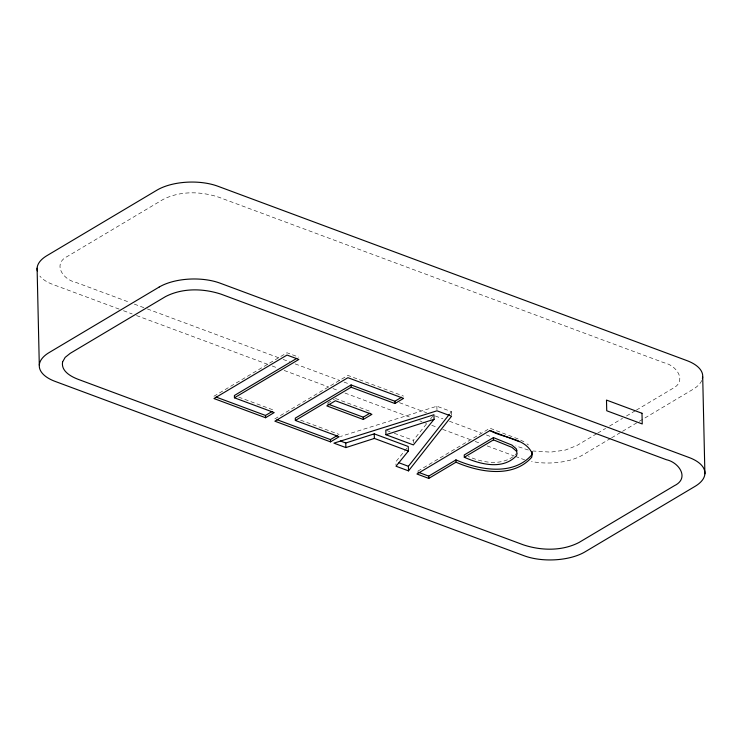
<?xml version="1.0" encoding="UTF-8"?>
<svg xmlns="http://www.w3.org/2000/svg" width="742" height="742" viewBox="0 0 742 742"><rect width="100%" height="100%" fill="white"/><g stroke="black" fill="none" stroke-linecap="round" stroke-linejoin="round"><path stroke-width="0.56" stroke-dasharray="3.71 2.78" d="M450.051 413.433L451.461 411.643L436.871 406.226L340.392 436.5M413.313 442.631L413.257 440.34L427.531 422.671M430.388 419.137L433.245 415.603M406.802 448.279L395.913 461.645L395.996 465.086M515.291 454.79L516.525 453.288M513.102 456.664C499.691 466.004 482.263 462.489 468.276 456.469M213.919 396.256L286.978 352.765L298.813 357.171M274.818 418.896L347.877 375.406L403.518 396.089M327.714 403.045L334.429 399.048M417.867 471.124L489.943 428.217L519.326 439.403L524.659 442.176M596.679 433.736L576.822 445.562L565.274 450.088L550.647 452.128L533.173 451.015M597.672 433.142L605.62 428.412M609.59 426.047L622.501 418.367M626.471 416.002L635.412 410.678M636.404 410.094L672.15 388.808C687.751 381.295 676.648 365.379 664.164 362.792L218.64 197.159C200.776 191.26 180 190.75 162.98 199.524L67.652 256.278C52.051 263.781 63.153 279.706 75.638 282.294L129.971 302.486M610.629 438.392L582.887 454.911A43.351 20.553 -1.3 0 1 531.495 461.487M611.621 437.799L621.536 431.9M622.519 431.306L638.38 421.873M639.372 421.28L692.88 389.42A43.351 20.553 -1.3 0 0 702.145 379.57M528.332 450.032L515.727 445.896M134.321 304.109L146.276 308.551M147.361 308.95L278.844 357.829M283.184 359.453L289.705 361.873M295.14 363.895L339.697 380.451M344.038 382.074L349.473 384.087M399.456 402.674L426.622 412.775M435.322 416.002L442.928 418.831M449.448 421.252L480.955 432.976M486.39 434.988L491.825 437.01M119.137 309.099L52.914 284.483A43.351 20.553 -1.3 0 1 39.855 276.061M123.478 310.712L132.169 313.94M136.509 315.554L267.862 364.387M272.203 366.001L277.629 368.023M284.149 370.443L328.65 386.99M333 388.604L338.426 390.617M344.937 393.047L410.076 417.254M419.842 420.89L422.012 421.697M423.098 422.096L427.438 423.71M431.788 425.333L437.214 427.346M442.64 429.368L469.779 439.45M475.205 441.471L480.64 443.493M487.151 445.914L514.289 455.996M515.375 456.404L521.886 458.825A43.351 20.553 -1.3 0 0 524.603 459.752M335.384 398.473L371.881 412.042M386.879 430.536L390.051 431.705M394.271 433.282L413.257 440.34M238.683 397.118L274.132 410.289M300.631 420.148L339.094 434.441M526.95 443.846L528.48 444.959M451.461 411.643L451.535 415.084M436.871 406.226L436.955 409.658"/><path stroke-width="1.11" d="M532.227 451.424L531.662 455.004C512.926 476.253 479.109 469.992 455.95 459.901L428.718 476.114L417.959 472.116M340.337 440.989L345.772 443.002L374.246 433.857L408.258 446.498L408.36 451.071L396.015 466.226L408.508 470.873L408.406 466.291L449.337 414.333M408.508 470.873L451.563 416.225L436.982 410.799L333.919 443.141L345.874 447.584L374.358 438.429L408.36 451.071M434.061 419.304L413.368 444.922L385.933 434.719L385.831 430.137L433.959 414.722L434.061 419.304L385.933 434.719M296.828 358.349L234.389 395.514L234.444 397.805L274.188 412.58L265.553 417.727L213.974 398.547L287.024 355.056L298.859 359.453L234.444 397.805M216.07 397.053L265.497 415.437L272.212 411.439M401.598 397.239L394.883 401.237L351.077 384.95L295.288 418.154L295.344 420.445L339.15 436.732L330.515 441.87L274.874 421.187L347.924 377.697L403.574 398.38L394.939 403.527L351.124 387.241L295.344 420.445M327.825 404.01L363.246 417.18L369.961 413.183M363.292 419.471L371.928 414.333L335.44 400.763L326.805 405.902L363.292 419.471L363.246 417.18M276.961 419.694L330.459 439.589L337.183 435.591M489.989 430.508L416.939 473.999L428.765 478.404L455.996 462.192C479.156 472.283 512.982 478.544 531.708 457.285L532.283 453.714C525.586 437.771 502.955 438.29 489.989 430.508L519.381 441.694M517.072 451.034L516.274 448.78L511.887 445.061L493.43 437.585L464.242 454.967L464.288 457.257C480.315 464.371 502.928 470.307 516.571 455.579L517.118 453.325L516.33 451.071L511.943 447.352L493.486 439.876L464.288 457.257M399.038 462.804L408.406 466.291M702.702 376.88L704.9 473.804M493.43 437.585L493.486 439.876M455.95 459.901L455.996 462.192M428.718 476.114L428.765 478.404M394.883 401.237L394.939 403.527M374.246 433.857L374.358 438.429M351.077 384.95L351.124 387.241M345.772 443.002L345.874 447.584M330.459 439.589L330.515 441.87M265.497 415.437L265.553 417.727M37.1 268.196L39.298 365.12M702.414 378.68A43.351 20.553 -1.3 0 0 686.888 360.603L217.916 186.251A43.351 20.553 -1.3 0 0 156.914 190.175L46.922 255.656A43.351 20.553 -1.3 0 0 37.285 270.876M62.569 362.013C60.946 371.185 71 376.593 78.188 379.338L523.388 544.851C541.243 550.749 562.009 551.25 579.02 542.476L674.348 485.722C689.939 478.228 678.874 462.303 666.381 459.715L221.19 294.212C203.336 288.313 182.56 287.813 165.559 296.577L70.221 353.331L65.138 357.403L62.569 362.013M159.113 287.089L49.12 352.58A43.351 20.553 -1.3 0 0 55.112 381.397L524.084 555.749A43.351 20.553 -1.3 0 0 585.086 551.825L695.078 486.344A43.351 20.553 -1.3 0 0 689.086 457.517L220.114 283.175A43.351 20.553 -1.3 0 0 159.113 287.089M641.997 413.275L606.492 400.077L606.733 410.762L642.238 423.96L641.997 413.275"/></g></svg>
